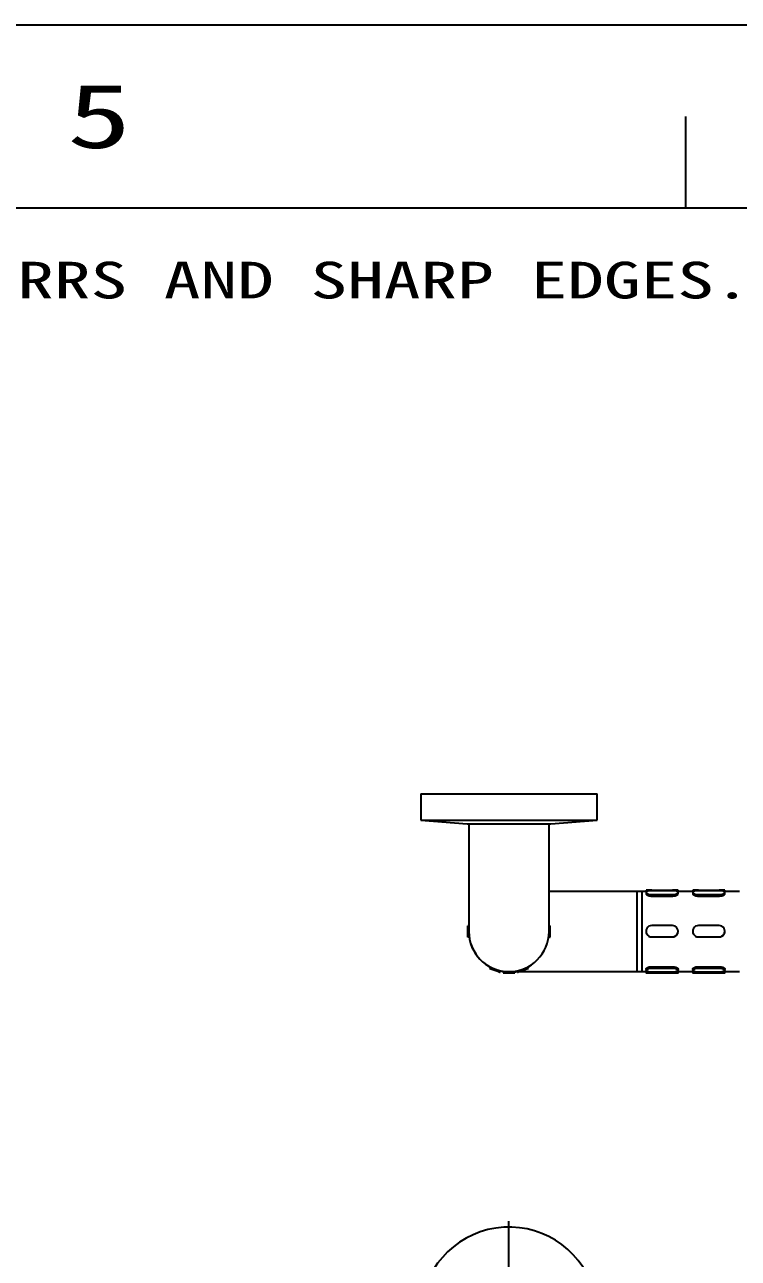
# Model space of a CAD drawing. Extents: x 0 to 951, y -2 to 427.
# Drawn here: x 107.3 to 146.2, y 229.7 to 297 of the extents above; entities that cross this region are included whole.
import ezdxf
from ezdxf.enums import TextEntityAlignment as Align

# ---------------------------------------------------------------- set-up
doc = ezdxf.new("R2010")
doc.units = 0
doc.header["$LTSCALE"] = 23.1
doc.header["$MEASUREMENT"] = 0
doc.layers.get('0').update_dxf_attribs({"linetype": 'CONTINUOUS'})
doc.layers.add('10', color=7, linetype='CONTINUOUS')
doc.styles.add('TEXTSTYLE_0', font='txt', dxfattribs={"width": 0.8})

# ---------------------------------------------------------------- blocks, each defined once
blk = doc.blocks.new('SW_CENTERMARKSYMBOL_2')
at = {"layer": '10', "color": 0}
for p, q in [((0, 0.625), (0, 5.125)), ((-0.625, 0), (-5.125, 0)), ((0, 0), (-0.312, 0)), ((0, 0), (0, 0.312)), ((0, 0), (0, -0.312)), ((0, 0), (0.312, 0)), ((0.625, 0), (5.125, 0)), ((0, -0.625), (0, -21.953))]:
    blk.add_line(p, q, dxfattribs=at)

msp = doc.modelspace()

# ---------------------------------------------------------------- linework, layer by layer
at = {"color": 7, "linetype": 'Continuous'}
for p, q in [((0, 297), (420, 297)), ((143.334, 287), (143.334, 292)), ((410, 287), (10, 287))]:
    msp.add_line(p, q, dxfattribs=at)
at = {"color": 7, "linetype": 'Continuous', "lineweight": 25}
for p, q in [((128.882, 255.043), (128.882, 253.619)), ((128.882, 255.043), (138.507, 255.043)), ((138.507, 253.619), (138.507, 255.043)), ((128.882, 253.619), (131.413, 253.418)), ((128.882, 253.619), (138.507, 253.619)), ((131.413, 253.418), (135.976, 253.418)), ((131.507, 253.418), (131.507, 250.668)), ((135.882, 250.668), (135.882, 253.418)), ((135.976, 253.418), (138.507, 253.619)), ((131.507, 250.668), (131.507, 247.543)), ((135.882, 247.543), (135.882, 250.668)), ((136.819, 249.73), (135.882, 249.73)), ((140.694, 249.73), (136.819, 249.73)), ((140.944, 249.73), (140.694, 249.73)), ((140.694, 245.355), (140.694, 249.73)), ((141.173, 249.73), (140.944, 249.73)), ((140.944, 249.73), (140.944, 245.355)), ((141.169, 249.793), (141.169, 249.729)), ((141.169, 249.661), (141.169, 249.602)), ((141.482, 249.794), (142.607, 249.794)), ((142.607, 249.766), (141.482, 249.766)), ((143.723, 249.73), (142.915, 249.73)), ((142.919, 249.729), (142.919, 249.793)), ((142.919, 249.602), (142.919, 249.661)), ((143.719, 249.793), (143.719, 249.729)), ((143.719, 249.661), (143.719, 249.602)), ((144.032, 249.794), (145.157, 249.794)), ((145.157, 249.766), (144.032, 249.766)), ((146.273, 249.73), (145.465, 249.73)), ((145.469, 249.729), (145.469, 249.793)), ((145.469, 249.602), (145.469, 249.661)), ((141.482, 249.556), (142.607, 249.556)), ((141.482, 249.476), (142.607, 249.476)), ((144.032, 249.556), (145.157, 249.556)), ((144.032, 249.476), (145.157, 249.476)), ((131.445, 247.855), (131.444, 247.855)), ((131.507, 247.858), (131.445, 247.858)), ((135.882, 247.855), (135.944, 247.855)), ((135.882, 247.852), (135.945, 247.852)), ((135.944, 247.852), (135.944, 247.855)), ((142.607, 247.868), (141.482, 247.868)), ((145.157, 247.868), (144.032, 247.868)), ((131.529, 247.233), (131.444, 247.233)), ((131.444, 247.23), (131.444, 247.233)), ((131.529, 247.23), (131.444, 247.23)), ((135.859, 247.227), (135.944, 247.227)), ((135.944, 247.23), (135.944, 247.23)), ((141.169, 247.555), (141.169, 247.555)), ((141.482, 247.243), (142.607, 247.243)), ((141.482, 247.242), (142.607, 247.242)), ((142.919, 247.555), (142.919, 247.555)), ((143.719, 247.555), (143.719, 247.555)), ((144.032, 247.243), (145.157, 247.243)), ((144.032, 247.242), (145.157, 247.242)), ((145.469, 247.555), (145.469, 247.555)), ((132.658, 245.616), (132.628, 245.537)), ((134.726, 245.613), (134.755, 245.534)), ((134.729, 245.615), (134.758, 245.535)), ((141.482, 245.621), (142.607, 245.621)), ((144.032, 245.621), (145.157, 245.621)), ((132.632, 245.536), (132.631, 245.535)), ((133.245, 245.402), (133.215, 245.322)), ((133.216, 245.322), (133.219, 245.321)), ((133.248, 245.401), (133.219, 245.321)), ((133.379, 245.378), (133.379, 245.293)), ((133.382, 245.293), (133.382, 245.293)), ((133.595, 245.357), (133.694, 245.355)), ((134.004, 245.377), (134.004, 245.292)), ((134.004, 245.355), (134.155, 245.355)), ((134.004, 245.293), (134.007, 245.293)), ((134.007, 245.378), (134.007, 245.293)), ((134.138, 245.401), (134.167, 245.321)), ((134.17, 245.322), (134.171, 245.321)), ((134.262, 245.355), (136.819, 245.355)), ((134.755, 245.534), (134.758, 245.535)), ((136.819, 245.355), (140.694, 245.355)), ((140.694, 245.355), (140.944, 245.355)), ((140.944, 245.355), (141.174, 245.355)), ((141.169, 245.492), (141.169, 245.433)), ((141.169, 245.356), (141.169, 245.293)), ((141.482, 245.541), (142.607, 245.541)), ((142.607, 245.324), (141.482, 245.324)), ((141.482, 245.294), (142.607, 245.294)), ((142.607, 245.291), (141.482, 245.291)), ((142.916, 245.355), (143.724, 245.355)), ((142.919, 245.433), (142.919, 245.492)), ((142.919, 245.293), (142.919, 245.356)), ((143.719, 245.492), (143.719, 245.433)), ((143.719, 245.356), (143.719, 245.293)), ((144.032, 245.541), (145.157, 245.541)), ((145.157, 245.324), (144.032, 245.324)), ((144.032, 245.294), (145.157, 245.294)), ((145.157, 245.291), (144.032, 245.291)), ((145.466, 245.355), (146.274, 245.355)), ((145.469, 245.433), (145.469, 245.492)), ((145.469, 245.293), (145.469, 245.356))]:
    msp.add_line(p, q, dxfattribs=at)
at = {"color": 7, "linetype": 'Continuous', "lineweight": 25, "flags": 128}
for points in [[(141.482, 249.766), (141.362, 249.758), (141.261, 249.736), (141.193, 249.702), (141.169, 249.661), (141.193, 249.621), (141.261, 249.587), (141.362, 249.564), (141.482, 249.556)], [(142.607, 249.556), (142.727, 249.564), (142.828, 249.587), (142.896, 249.621), (142.919, 249.661), (142.896, 249.702), (142.828, 249.736), (142.727, 249.758), (142.607, 249.766)], [(144.032, 249.766), (143.912, 249.758), (143.811, 249.736), (143.743, 249.702), (143.719, 249.661), (143.743, 249.621), (143.811, 249.587), (143.912, 249.564), (144.032, 249.556)], [(145.157, 249.556), (145.277, 249.564), (145.378, 249.587), (145.446, 249.621), (145.469, 249.661), (145.446, 249.702), (145.378, 249.736), (145.277, 249.758), (145.157, 249.766)], [(131.444, 247.233), (131.444, 247.257), (131.444, 247.325), (131.444, 247.426), (131.444, 247.546), (131.445, 247.665), (131.445, 247.767), (131.445, 247.835), (131.445, 247.858)], [(131.444, 247.544), (131.444, 247.662), (131.444, 247.763), (131.444, 247.831), (131.444, 247.855)], [(135.944, 247.227), (135.944, 247.251), (135.944, 247.318), (135.944, 247.42), (135.944, 247.539), (135.945, 247.659), (135.945, 247.76), (135.945, 247.828), (135.945, 247.852)], [(135.944, 247.23), (135.944, 247.254), (135.944, 247.322), (135.944, 247.423), (135.944, 247.541)], [(132.628, 245.537), (132.651, 245.528), (132.714, 245.505), (132.81, 245.47), (132.922, 245.429), (133.034, 245.388), (133.129, 245.353), (133.193, 245.33), (133.215, 245.322)], [(132.631, 245.535), (132.654, 245.527), (132.717, 245.504), (132.813, 245.469), (132.923, 245.429)], [(133.379, 245.293), (133.403, 245.293), (133.47, 245.293), (133.572, 245.293), (133.691, 245.293), (133.811, 245.292), (133.912, 245.292), (133.98, 245.292), (134.004, 245.292)], [(133.382, 245.293), (133.406, 245.293), (133.474, 245.293), (133.575, 245.293), (133.693, 245.293)], [(134.167, 245.321), (134.19, 245.329), (134.253, 245.352), (134.349, 245.386), (134.461, 245.427), (134.573, 245.468), (134.669, 245.502), (134.732, 245.526), (134.755, 245.534)], [(134.171, 245.321), (134.193, 245.33), (134.257, 245.353), (134.352, 245.387), (134.463, 245.428)], [(141.482, 245.324), (141.362, 245.332), (141.261, 245.356), (141.193, 245.391), (141.169, 245.433), (141.193, 245.474), (141.261, 245.509), (141.362, 245.533), (141.482, 245.541)], [(141.482, 245.291), (141.362, 245.291), (141.261, 245.291), (141.193, 245.292), (141.169, 245.293), (141.193, 245.293), (141.261, 245.294), (141.362, 245.294), (141.482, 245.294)], [(142.607, 245.541), (142.727, 245.533), (142.828, 245.509), (142.896, 245.474), (142.919, 245.433), (142.896, 245.391), (142.828, 245.356), (142.727, 245.332), (142.607, 245.324)], [(142.607, 245.294), (142.727, 245.294), (142.828, 245.294), (142.896, 245.293), (142.919, 245.293), (142.896, 245.292), (142.828, 245.291), (142.727, 245.291), (142.607, 245.291)], [(144.032, 245.324), (143.912, 245.332), (143.811, 245.356), (143.743, 245.391), (143.719, 245.433), (143.743, 245.474), (143.811, 245.509), (143.912, 245.533), (144.032, 245.541)], [(144.032, 245.291), (143.912, 245.291), (143.811, 245.291), (143.743, 245.292), (143.719, 245.293), (143.743, 245.293), (143.811, 245.294), (143.912, 245.294), (144.032, 245.294)], [(145.157, 245.541), (145.277, 245.533), (145.378, 245.509), (145.446, 245.474), (145.469, 245.433), (145.446, 245.391), (145.378, 245.356), (145.277, 245.332), (145.157, 245.324)], [(145.157, 245.294), (145.277, 245.294), (145.378, 245.294), (145.446, 245.293), (145.469, 245.293), (145.446, 245.292), (145.378, 245.291), (145.277, 245.291), (145.157, 245.291)]]:
    msp.add_lwpolyline(points, dxfattribs=at)
at = {"color": 7, "linetype": 'Continuous', "lineweight": 25}
for centre, radius, start, end in [((141.404, 236.168), 13.627, 89.67154, 90.98552), ((142.685, 236.168), 13.627, 89.01448, 90.32846), ((143.954, 236.168), 13.627, 89.67154, 90.98552), ((145.235, 236.168), 13.627, 89.01448, 90.32846), ((141.482, 247.555), 0.312, 89.99924, 270.00076), ((142.607, 247.555), 0.312, 269.99924, 90.00076), ((144.032, 247.555), 0.312, 89.99926, 270.00074), ((145.157, 247.555), 0.312, 269.99928, 90.00072), ((133.694, 247.543), 2.187, 180, 267.38469), ((133.694, 247.543), 2.188, 180, 270), ((133.694, 247.543), 2.188, 270, 0), ((133.694, 226.61), 4.812, 297.03569, 179.33238)]:
    msp.add_arc(centre, radius, start, end, dxfattribs=at)
for points, knots in [([(141.173, 249.73), (141.172, 249.73), (141.169, 249.731), (141.189, 249.728), (141.223, 249.724), (141.235, 249.723)], [0, 0, 0, 0, 0.117763, 0.670487, 1, 1, 1, 1]), ([(142.853, 249.723), (142.859, 249.723), (142.89, 249.726), (142.914, 249.73), (142.915, 249.73), (142.915, 249.729)], [0, 0, 0, 0, 0.144648, 0.698376, 1, 1, 1, 1]), ([(143.723, 249.73), (143.722, 249.73), (143.719, 249.731), (143.739, 249.728), (143.773, 249.724), (143.785, 249.723)], [0, 0, 0, 0, 0.1177633, 0.6704865, 1, 1, 1, 1]), ([(145.403, 249.723), (145.409, 249.723), (145.44, 249.726), (145.464, 249.73), (145.465, 249.73), (145.465, 249.729)], [0, 0, 0, 0, 0.144648, 0.698376, 1, 1, 1, 1]), ([(141.173, 249.602), (141.172, 249.598), (141.168, 249.583), (141.196, 249.553), (141.255, 249.517), (141.342, 249.489), (141.423, 249.477), (141.47, 249.476), (141.482, 249.476)], [0, 0, 0, 0, 0.070496, 0.28295, 0.496154, 0.711255, 0.926476, 1, 1, 1, 1]), ([(142.607, 249.476), (142.642, 249.478), (142.712, 249.481), (142.805, 249.506), (142.875, 249.539), (142.916, 249.574), (142.916, 249.594), (142.916, 249.602)], [0, 0, 0, 0, 0.213248, 0.426444, 0.641012, 0.856495, 1, 1, 1, 1]), ([(143.723, 249.602), (143.722, 249.598), (143.718, 249.583), (143.746, 249.553), (143.805, 249.517), (143.892, 249.489), (143.973, 249.477), (144.02, 249.476), (144.032, 249.476)], [0, 0, 0, 0, 0.070496, 0.28295, 0.496154, 0.711255, 0.926476, 1, 1, 1, 1]), ([(145.157, 249.476), (145.192, 249.478), (145.262, 249.481), (145.355, 249.506), (145.425, 249.539), (145.466, 249.574), (145.466, 249.594), (145.466, 249.602)], [0, 0, 0, 0, 0.213248, 0.426444, 0.641011, 0.856495, 1, 1, 1, 1]), ([(141.173, 247.555), (141.172, 247.543), (141.168, 247.497), (141.196, 247.418), (141.255, 247.331), (141.342, 247.269), (141.423, 247.245), (141.47, 247.243), (141.482, 247.242)], [0, 0, 0, 0, 0.070496, 0.28295, 0.496154, 0.711255, 0.926476, 1, 1, 1, 1]), ([(142.607, 247.242), (142.642, 247.246), (142.712, 247.253), (142.805, 247.306), (142.875, 247.385), (142.916, 247.473), (142.916, 247.532), (142.916, 247.555)], [0, 0, 0, 0, 0.213248, 0.426444, 0.641012, 0.856495, 1, 1, 1, 1]), ([(143.723, 247.555), (143.722, 247.543), (143.718, 247.497), (143.746, 247.418), (143.805, 247.331), (143.892, 247.269), (143.973, 247.245), (144.02, 247.243), (144.032, 247.242)], [0, 0, 0, 0, 0.070496, 0.28295, 0.496154, 0.711255, 0.926476, 1, 1, 1, 1]), ([(145.157, 247.242), (145.192, 247.246), (145.262, 247.253), (145.355, 247.306), (145.425, 247.385), (145.466, 247.473), (145.466, 247.532), (145.466, 247.555)], [0, 0, 0, 0, 0.213248, 0.426444, 0.641011, 0.856495, 1, 1, 1, 1]), ([(141.173, 245.492), (141.172, 245.496), (141.168, 245.511), (141.196, 245.543), (141.255, 245.58), (141.342, 245.608), (141.423, 245.62), (141.47, 245.621), (141.482, 245.621)], [0, 0, 0, 0, 0.070496, 0.282949, 0.496154, 0.711255, 0.926476, 1, 1, 1, 1]), ([(142.607, 245.621), (142.642, 245.619), (142.712, 245.616), (142.805, 245.591), (142.875, 245.556), (142.916, 245.52), (142.916, 245.5), (142.916, 245.492)], [0, 0, 0, 0, 0.213248, 0.426444, 0.641012, 0.856495, 1, 1, 1, 1]), ([(143.723, 245.492), (143.722, 245.496), (143.718, 245.511), (143.746, 245.543), (143.805, 245.58), (143.892, 245.608), (143.973, 245.62), (144.02, 245.621), (144.032, 245.621)], [0, 0, 0, 0, 0.070496, 0.282949, 0.496154, 0.711255, 0.926476, 1, 1, 1, 1]), ([(145.157, 245.621), (145.192, 245.619), (145.262, 245.616), (145.355, 245.591), (145.425, 245.556), (145.466, 245.52), (145.466, 245.5), (145.466, 245.492)], [0, 0, 0, 0, 0.213248, 0.426444, 0.641011, 0.856495, 1, 1, 1, 1]), ([(141.174, 245.356), (141.173, 245.356), (141.168, 245.355), (141.191, 245.359), (141.227, 245.363), (141.243, 245.365)], [0, 0, 0, 0, 0.209588, 0.67043, 1, 1, 1, 1]), ([(142.845, 245.365), (142.854, 245.364), (142.887, 245.361), (142.916, 245.356), (142.916, 245.356), (142.916, 245.355)], [0, 0, 0, 0, 0.1739871, 0.6372431, 1, 1, 1, 1]), ([(143.724, 245.356), (143.723, 245.356), (143.718, 245.355), (143.741, 245.359), (143.777, 245.363), (143.793, 245.365)], [0, 0, 0, 0, 0.209588, 0.67043, 1, 1, 1, 1]), ([(145.395, 245.365), (145.404, 245.364), (145.437, 245.361), (145.466, 245.356), (145.466, 245.356), (145.466, 245.355)], [0, 0, 0, 0, 0.173987, 0.637243, 1, 1, 1, 1])]:
    msp.add_open_spline(points, degree=3, knots=knots, dxfattribs=at)

# ---------------------------------------------------------------- block references
at = {"layer": '10'}
msp.add_blockref('SW_CENTERMARKSYMBOL_2', (133.694, 226.61), dxfattribs=at)

# ---------------------------------------------------------------- texts
at = {"color": 7, "linetype": 'Continuous', "style": 'TEXTSTYLE_0'}
for s, height, width, p, p2 in [('5', 3.5, 1.5, (109.598, 290.271), (113.098, 290.271)), ('NOTE:REMOVE ALL BURRS AND SHARP EDGES.', 2, 1.036364, (70.871, 282.069), (146.871, 282.069))]:
    msp.add_text(s, height=height, dxfattribs=dict(at, width=width)).set_placement(p, p2, align=Align.FIT)

doc.saveas('drawing.dxf')
